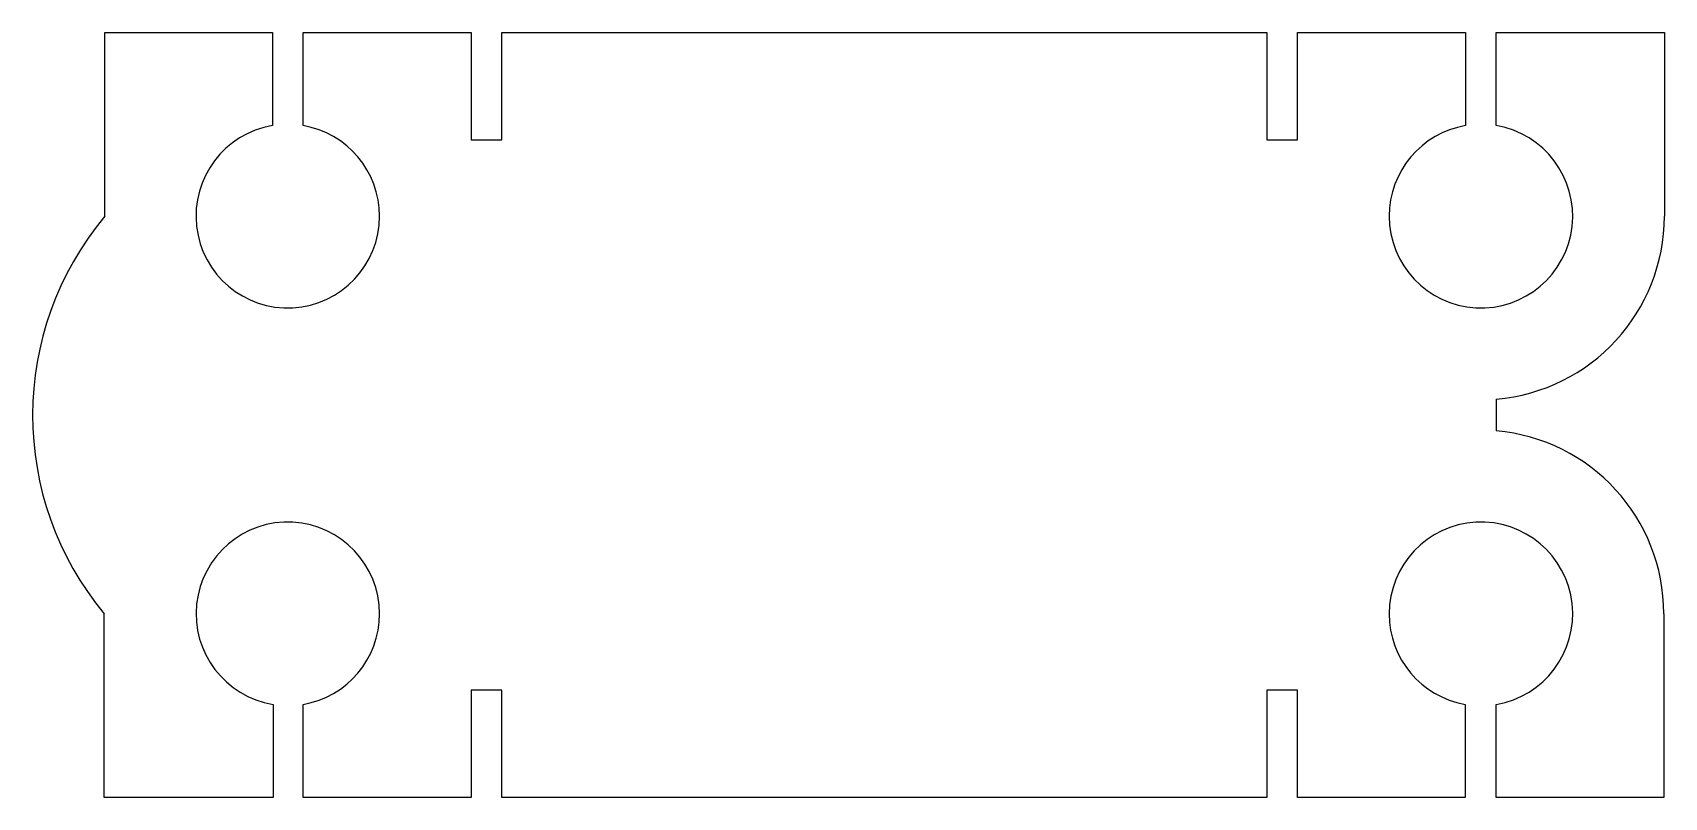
# Model space of a CAD drawing. Extents: x -1.1 to 25.6, y 0.5 to 13.
import ezdxf

# ---------------------------------------------------------------- set-up
doc = ezdxf.new("R2010")
doc.units = 0
doc.header["$MEASUREMENT"] = 0
doc.layers.add('CUT', color=7, linetype='CONTINUOUS')

msp = doc.modelspace()

# ---------------------------------------------------------------- linework, layer by layer
at = {"layer": 'CUT', "color": 1}
for p, q in [((0.06, 10), (0.06, 13)), ((0.06, 13), (2.8, 13)), ((2.8, 13), (2.8, 11.48)), ((3.3, 11.48), (3.3, 13)), ((3.3, 13), (6.05, 13)), ((6.05, 13), (6.05, 11.25)), ((6.55, 11.25), (6.55, 13)), ((6.55, 13), (19.06, 13)), ((19.06, 13), (19.06, 11.25)), ((19.56, 11.25), (19.56, 13)), ((19.56, 13), (22.31, 13)), ((22.31, 13), (22.31, 11.48)), ((22.81, 11.48), (22.81, 13)), ((22.81, 13), (25.56, 13)), ((25.56, 13), (25.56, 10)), ((6.05, 11.25), (6.55, 11.25)), ((19.06, 11.25), (19.56, 11.25)), ((22.81, 7.01), (22.81, 6.49)), ((0.05, 0.5), (0.05, 3.5)), ((25.55, 3.5), (25.55, 0.5)), ((6.55, 2.25), (6.05, 2.25)), ((6.05, 2.25), (6.05, 0.5)), ((6.55, 0.5), (6.55, 2.25)), ((19.56, 2.25), (19.06, 2.25)), ((19.06, 2.25), (19.06, 0.5)), ((19.56, 0.5), (19.56, 2.25)), ((2.81, 2.02), (2.81, 0.5)), ((3.3, 0.5), (3.3, 2.02)), ((22.3, 2.02), (22.3, 0.5)), ((22.81, 0.5), (22.81, 2.02)), ((2.81, 0.5), (0.05, 0.5)), ((6.05, 0.5), (3.3, 0.5)), ((19.06, 0.5), (6.55, 0.5)), ((22.3, 0.5), (19.56, 0.5)), ((25.55, 0.5), (22.81, 0.5))]:
    msp.add_line(p, q, dxfattribs=at)
for centre, radius, start, end in [((3.0495, 10.0004), 1.5005, 99.5722, 359.9844), ((3.0495, 10.0006), 1.5005, 359.9782, 80.3903), ((22.5605, 10.0006), 1.5005, 99.6097, 180.0218), ((22.5605, 10.0004), 1.5005, 180.0156, 80.4278), ((3.9521, 6.744), 5.0745, 140.0855, 219.7382), ((22.5598, 9.9998), 3.0002, 274.784, 0.0045), ((22.5548, 3.5057), 2.9952, 359.8914, 85.1121), ((3.0503, 3.5003), 1.4997, 359.9892, 260.7781), ((22.5605, 3.4996), 1.5005, 279.5722, 179.9844), ((3.0495, 3.4994), 1.5005, 279.6097, 0.0218), ((22.5613, 3.4984), 1.5013, 179.9394, 259.9757)]:
    msp.add_arc(centre, radius, start, end, dxfattribs=at)

doc.saveas('drawing.dxf')
